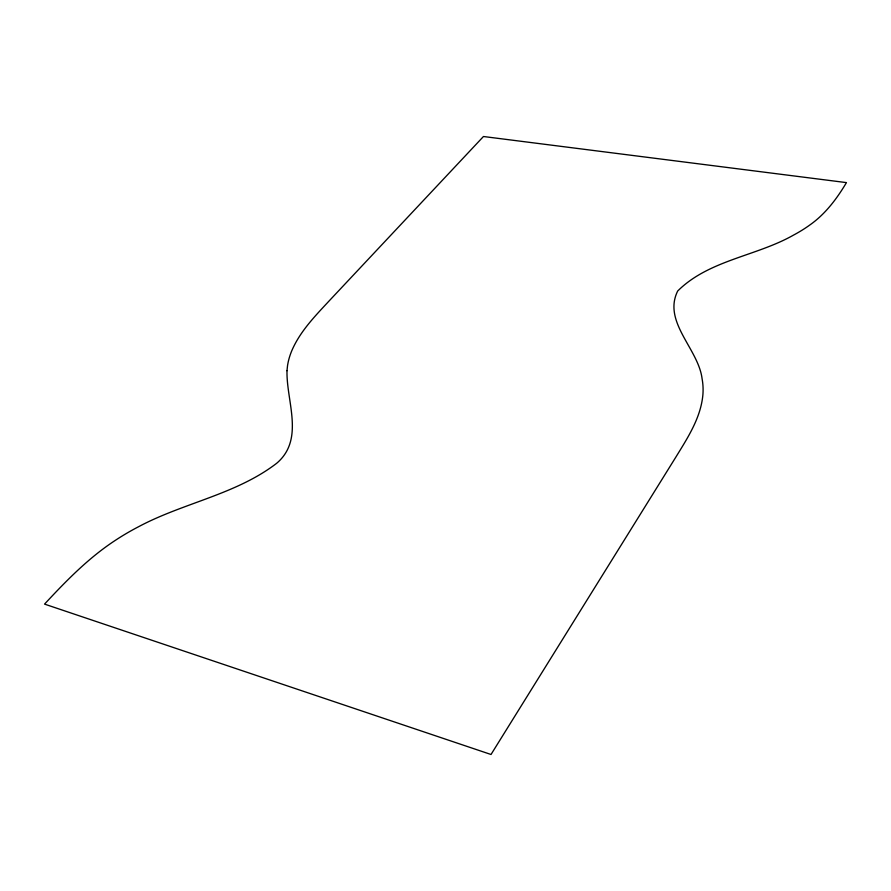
<?xml version="1.0" encoding="UTF-8"?>
<svg xmlns="http://www.w3.org/2000/svg" width="891" height="891" viewBox="0 0 891 891"><rect width="100%" height="100%" fill="white"/><g stroke="black" fill="none" stroke-linecap="round" stroke-linejoin="round"><path stroke-width="1.34" d="M287.002 370.689C286.223 401.373 304.911 439.263 276.7 463.264C235.915 494.594 183.112 502.847 138.339 526.848A174.959 116.03 -23.5 0 0 115.396 540.314C88.621 557.788 66.201 580.821 44.55 604.109L491.019 754.488L675.968 456.916C687.752 437.715 700.805 417.834 702.888 394.802A153.363 95.938 -10.2 0 0 702.075 378.675C698.399 348.849 662.458 321.918 677.672 291.034C708.746 260.061 756.259 256.252 793.469 235.135A132.703 69.576 -6.6 0 0 809.707 225.078C825.278 214.196 836.838 198.771 846.45 182.61L483.457 136.512L328.812 301.269C314.679 316.483 299.699 331.831 291.557 351.288A143.796 84.367 -13.3 0 0 287.537 365.644L287.002 370.689"/></g></svg>
